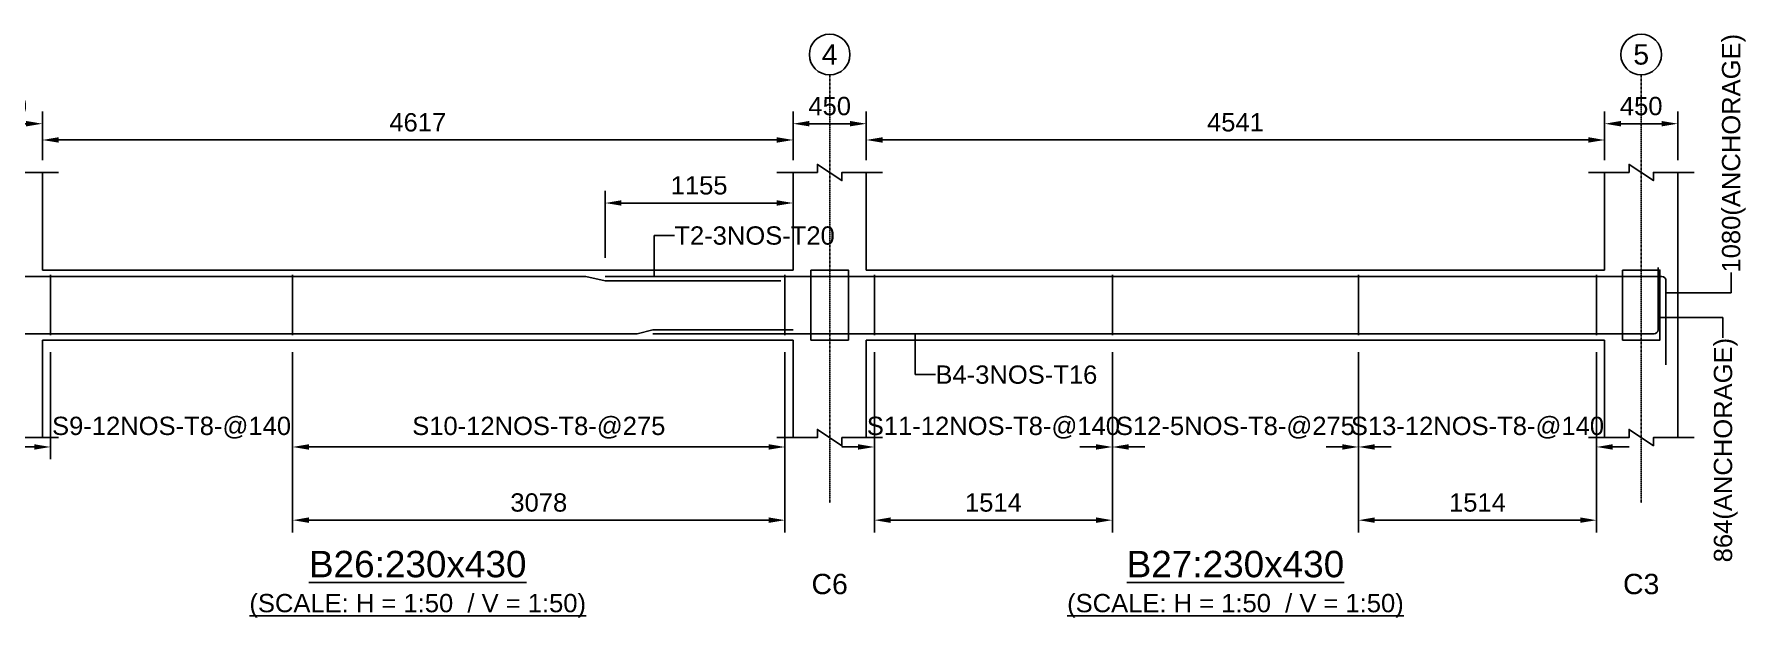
# Model space of a CAD drawing. Header units: inches. Extents: x -816171 to 9366335, y -450961 to 689132.
# Drawn here: x 4061143 to 4082195, y 201184 to 208359 of the extents above; entities that cross this region are included whole.
import ezdxf
from ezdxf.enums import TextEntityAlignment as Align

# ---------------------------------------------------------------- set-up
doc = ezdxf.new("R2010")
doc.units = ezdxf.units.IN
doc.header["$MEASUREMENT"] = 0
doc.linetypes.add('SCCenter', pattern=[1.2, 0.5, -0.3, 0.1, -0.3])
doc.linetypes.add('SCHidden', pattern=[1000, 500, -500])
for name, color, linetype in [('Concrete Line', 2, 'Continuous'), ('Cut Line', 31, 'Continuous'), ('Dimension', 31, 'Continuous'), ('Grid', 8, 'Continuous'), ('Labels', 4, 'Continuous'), ('Labels_Support', 4, 'Continuous'), ('Link', 225, 'Continuous'), ('Reinforcement', 130, 'Continuous'), ('Text', 31, 'Continuous')]:
    doc.layers.add(name, color=color, linetype=linetype)
doc.styles.add('SC-SansSerif', font='SansSerif')
doc.styles.get("Standard").update_dxf_attribs({"font": 'txt.shx'})
doc.dimstyles.new('SCBBSDimStyl', dxfattribs={"dimtxt": 225, "dimasz": 200, "dimexe": 150, "dimexo": 150, "dimgap": 100, "dimtad": 1, "dimtoh": 1, "dimdec": 0, "dimzin": 0, "dimdsep": 46, "dimtxsty": 'SC-SansSerif', "dimcen": 0.09, "dimclrd": 8, "dimclre": 8, "dimclrt": 31, "dimadec": 0, "dimazin": 0, "dimtfac": 1, "dimtdec": 0, "dimtix": 1, "dimtofl": 0, "dimtmove": 0, "dimatfit": 3, "dimfxl": 1, "dimtolj": 1, "dimtzin": 0, "dimarcsym": 0})
doc.dimstyles.get("Standard").update_dxf_attribs({"dimtxt": 0.18, "dimasz": 0.18, "dimexe": 0.18, "dimexo": 0.0625, "dimgap": 0.09, "dimtad": 0, "dimtih": 1, "dimtoh": 1, "dimdec": 4, "dimzin": 0, "dimdsep": 46, "dimtxsty": 'Standard', "dimcen": 0.09, "dimadec": 0, "dimazin": 0, "dimtfac": 1, "dimtdec": 4, "dimtofl": 0, "dimtmove": 0, "dimatfit": 3, "dimfxl": 1, "dimtolj": 1, "dimtzin": 0, "dimarcsym": 0})

# ---------------------------------------------------------------- blocks, each defined once
blk = doc.blocks.new('*D1713')
at = {"layer": 'DEFPOINTS', "color": 0, "transparency": 16777216}
for p in [(4061343, 204599), (4064321, 204599), (4064321, 203284)]:
    blk.add_point(p, dxfattribs=at)
at = {"layer": 'Dimension', "color": 8, "lineweight": -2, "transparency": 16777216}
for p, q in [((4061343, 204449), (4061343, 203134)), ((4064321, 204449), (4064321, 203134)), ((4061143, 203284), (4060943, 203284)), ((4064521, 203284), (4064721, 203284))]:
    blk.add_line(p, q, dxfattribs=at)
at = {"layer": 'Dimension', "color": 8, "transparency": 16777216}
for points in [[(4061143, 203318), (4061143, 203251), (4061343, 203284)], [(4064521, 203318), (4064521, 203251), (4064321, 203284)]]:
    blk.add_solid(points, dxfattribs=at)
at = {"layer": 'Dimension', "color": 31, "transparency": 16777216, "insert": (4062832, 203521), "char_height": 225, "attachment_point": 5, "style": 'SC-SansSerif'}
blk.add_mtext('\\A1;S9-12NOS-T8-@140', dxfattribs=at)
blk = doc.blocks.new('*D1714')
at = {"layer": 'DEFPOINTS', "color": 0, "transparency": 16777216}
for p in [(4064321, 204599), (4070377, 204599), (4070377, 203284)]:
    blk.add_point(p, dxfattribs=at)
at = {"layer": 'Dimension', "color": 8, "lineweight": -2, "transparency": 16777216}
for p, q in [((4064321, 204449), (4064321, 203134)), ((4070377, 204449), (4070377, 203134)), ((4064521, 203284), (4070177, 203284))]:
    blk.add_line(p, q, dxfattribs=at)
at = {"layer": 'Dimension', "color": 8, "transparency": 16777216}
for points in [[(4064521, 203318), (4064521, 203251), (4064321, 203284)], [(4070177, 203318), (4070177, 203251), (4070377, 203284)]]:
    blk.add_solid(points, dxfattribs=at)
at = {"layer": 'Dimension', "color": 31, "transparency": 16777216, "insert": (4067349, 203521), "char_height": 225, "attachment_point": 5, "style": 'SC-SansSerif'}
blk.add_mtext('\\A1;S10-12NOS-T8-@275', dxfattribs=at)
blk = doc.blocks.new('*D1715')
at = {"layer": 'DEFPOINTS', "color": 0, "transparency": 16777216}
for p in [(4064321, 204599), (4070377, 204599), (4070377, 202384)]:
    blk.add_point(p, dxfattribs=at)
at = {"layer": 'Dimension', "color": 8, "lineweight": -2, "transparency": 16777216}
for p, q in [((4064321, 204449), (4064321, 202234)), ((4070377, 204449), (4070377, 202234)), ((4064521, 202384), (4070177, 202384))]:
    blk.add_line(p, q, dxfattribs=at)
at = {"layer": 'Dimension', "color": 8, "transparency": 16777216}
for points in [[(4064521, 202418), (4064521, 202351), (4064321, 202384)], [(4070177, 202418), (4070177, 202351), (4070377, 202384)]]:
    blk.add_solid(points, dxfattribs=at)
at = {"layer": 'Dimension', "color": 31, "transparency": 16777216, "insert": (4067349, 202600), "char_height": 225, "attachment_point": 5, "style": 'SC-SansSerif'}
blk.add_mtext('\\A1;3078', dxfattribs=at)
blk = doc.blocks.new('*D1716')
at = {"layer": 'DEFPOINTS', "color": 0, "transparency": 16777216}
for p in [(4071477, 204599), (4074404, 204599), (4074404, 203284)]:
    blk.add_point(p, dxfattribs=at)
at = {"layer": 'Dimension', "color": 8, "lineweight": -2, "transparency": 16777216}
for p, q in [((4071477, 204449), (4071477, 203134)), ((4074404, 204449), (4074404, 203134)), ((4071277, 203284), (4071077, 203284)), ((4074604, 203284), (4074804, 203284))]:
    blk.add_line(p, q, dxfattribs=at)
at = {"layer": 'Dimension', "color": 8, "transparency": 16777216}
for points in [[(4071277, 203318), (4071277, 203251), (4071477, 203284)], [(4074604, 203318), (4074604, 203251), (4074404, 203284)]]:
    blk.add_solid(points, dxfattribs=at)
at = {"layer": 'Dimension', "color": 31, "transparency": 16777216, "insert": (4072941, 203521), "char_height": 225, "attachment_point": 5, "style": 'SC-SansSerif'}
blk.add_mtext('\\A1;S11-12NOS-T8-@140', dxfattribs=at)
blk = doc.blocks.new('*D1717')
at = {"layer": 'DEFPOINTS', "color": 0, "transparency": 16777216}
for p in [(4071477, 204599), (4074404, 204599), (4074404, 202384)]:
    blk.add_point(p, dxfattribs=at)
at = {"layer": 'Dimension', "color": 8, "lineweight": -2, "transparency": 16777216}
for p, q in [((4071477, 204449), (4071477, 202234)), ((4074404, 204449), (4074404, 202234)), ((4071677, 202384), (4074204, 202384))]:
    blk.add_line(p, q, dxfattribs=at)
at = {"layer": 'Dimension', "color": 8, "transparency": 16777216}
for points in [[(4071677, 202418), (4071677, 202351), (4071477, 202384)], [(4074204, 202418), (4074204, 202351), (4074404, 202384)]]:
    blk.add_solid(points, dxfattribs=at)
at = {"layer": 'Dimension', "color": 31, "transparency": 16777216, "insert": (4072941, 202600), "char_height": 225, "attachment_point": 5, "style": 'SC-SansSerif'}
blk.add_mtext('\\A1;1514', dxfattribs=at)
blk = doc.blocks.new('*D1718')
at = {"layer": 'DEFPOINTS', "color": 0, "transparency": 16777216}
for p in [(4074404, 204599), (4077432, 204599), (4077432, 203284)]:
    blk.add_point(p, dxfattribs=at)
at = {"layer": 'Dimension', "color": 8, "lineweight": -2, "transparency": 16777216}
for p, q in [((4074404, 204449), (4074404, 203134)), ((4077432, 204449), (4077432, 203134)), ((4074204, 203284), (4074004, 203284)), ((4077632, 203284), (4077832, 203284))]:
    blk.add_line(p, q, dxfattribs=at)
at = {"layer": 'Dimension', "color": 8, "transparency": 16777216}
for points in [[(4074204, 203318), (4074204, 203251), (4074404, 203284)], [(4077632, 203318), (4077632, 203251), (4077432, 203284)]]:
    blk.add_solid(points, dxfattribs=at)
at = {"layer": 'Dimension', "color": 31, "transparency": 16777216, "insert": (4075918, 203521), "char_height": 225, "attachment_point": 5, "style": 'SC-SansSerif'}
blk.add_mtext('\\A1;S12-5NOS-T8-@275', dxfattribs=at)
blk = doc.blocks.new('*D1719')
at = {"layer": 'DEFPOINTS', "color": 0, "transparency": 16777216}
for p in [(4077432, 204599), (4080359, 204599), (4080359, 203284)]:
    blk.add_point(p, dxfattribs=at)
at = {"layer": 'Dimension', "color": 8, "lineweight": -2, "transparency": 16777216}
for p, q in [((4077432, 204449), (4077432, 203134)), ((4080359, 204449), (4080359, 203134)), ((4077232, 203284), (4077032, 203284)), ((4080559, 203284), (4080759, 203284))]:
    blk.add_line(p, q, dxfattribs=at)
at = {"layer": 'Dimension', "color": 8, "transparency": 16777216}
for points in [[(4077232, 203318), (4077232, 203251), (4077432, 203284)], [(4080559, 203318), (4080559, 203251), (4080359, 203284)]]:
    blk.add_solid(points, dxfattribs=at)
at = {"layer": 'Dimension', "color": 31, "transparency": 16777216, "insert": (4078895, 203521), "char_height": 225, "attachment_point": 5, "style": 'SC-SansSerif'}
blk.add_mtext('\\A1;S13-12NOS-T8-@140', dxfattribs=at)
blk = doc.blocks.new('*D1720')
at = {"layer": 'DEFPOINTS', "color": 0, "transparency": 16777216}
for p in [(4077432, 204599), (4080359, 204599), (4080359, 202384)]:
    blk.add_point(p, dxfattribs=at)
at = {"layer": 'Dimension', "color": 8, "lineweight": -2, "transparency": 16777216}
for p, q in [((4077432, 204449), (4077432, 202234)), ((4080359, 204449), (4080359, 202234)), ((4077632, 202384), (4080159, 202384))]:
    blk.add_line(p, q, dxfattribs=at)
at = {"layer": 'Dimension', "color": 8, "transparency": 16777216}
for points in [[(4077632, 202418), (4077632, 202351), (4077432, 202384)], [(4080159, 202418), (4080159, 202351), (4080359, 202384)]]:
    blk.add_solid(points, dxfattribs=at)
at = {"layer": 'Dimension', "color": 31, "transparency": 16777216, "insert": (4078895, 202600), "char_height": 225, "attachment_point": 5, "style": 'SC-SansSerif'}
blk.add_mtext('\\A1;1514', dxfattribs=at)
blk = doc.blocks.new('*D1721')
at = {"layer": 'DEFPOINTS', "color": 0, "transparency": 16777216}
for p in [(4070476, 206284), (4068166, 205459), (4070476, 205459)]:
    blk.add_point(p, dxfattribs=at)
at = {"layer": 'Dimension', "color": 8, "lineweight": -2, "transparency": 16777216}
for p, q in [((4068166, 205609), (4068166, 206434)), ((4070476, 205609), (4070476, 206434)), ((4068366, 206284), (4070276, 206284))]:
    blk.add_line(p, q, dxfattribs=at)
at = {"layer": 'Dimension', "color": 8, "transparency": 16777216}
for points in [[(4068366, 206318), (4068366, 206251), (4068166, 206284)], [(4070276, 206318), (4070276, 206251), (4070476, 206284)]]:
    blk.add_solid(points, dxfattribs=at)
at = {"layer": 'Dimension', "color": 31, "transparency": 16777216, "insert": (4069321, 206500), "char_height": 225, "attachment_point": 5, "style": 'SC-SansSerif'}
blk.add_mtext('\\A1;1155', dxfattribs=at)
blk = doc.blocks.new('*D1726')
at = {"layer": 'DEFPOINTS', "color": 0, "transparency": 16777216}
for p in [(4070477, 207059), (4061243, 206659), (4070477, 206659)]:
    blk.add_point(p, dxfattribs=at)
at = {"layer": 'Dimension', "color": 8, "lineweight": -2, "transparency": 16777216}
for p, q in [((4061243, 206809), (4061243, 207209)), ((4070477, 206809), (4070477, 207209)), ((4061443, 207059), (4070277, 207059))]:
    blk.add_line(p, q, dxfattribs=at)
at = {"layer": 'Dimension', "color": 8, "transparency": 16777216}
for points in [[(4061443, 207093), (4061443, 207026), (4061243, 207059)], [(4070277, 207093), (4070277, 207026), (4070477, 207059)]]:
    blk.add_solid(points, dxfattribs=at)
at = {"layer": 'Dimension', "color": 31, "transparency": 16777216, "insert": (4065860, 207275), "char_height": 225, "attachment_point": 5, "style": 'SC-SansSerif'}
blk.add_mtext('\\A1;4617', dxfattribs=at)
blk = doc.blocks.new('*D1727')
at = {"layer": 'DEFPOINTS', "color": 0, "transparency": 16777216}
for p in [(4080459, 207059), (4071377, 206659), (4080459, 206659)]:
    blk.add_point(p, dxfattribs=at)
at = {"layer": 'Dimension', "color": 8, "lineweight": -2, "transparency": 16777216}
for p, q in [((4071377, 206809), (4071377, 207209)), ((4080459, 206809), (4080459, 207209)), ((4071577, 207059), (4080259, 207059))]:
    blk.add_line(p, q, dxfattribs=at)
at = {"layer": 'Dimension', "color": 8, "transparency": 16777216}
for points in [[(4071577, 207093), (4071577, 207026), (4071377, 207059)], [(4080259, 207093), (4080259, 207026), (4080459, 207059)]]:
    blk.add_solid(points, dxfattribs=at)
at = {"layer": 'Dimension', "color": 31, "transparency": 16777216, "insert": (4075918, 207275), "char_height": 225, "attachment_point": 5, "style": 'SC-SansSerif'}
blk.add_mtext('\\A1;4541', dxfattribs=at)
blk = doc.blocks.new('*D1729')
at = {"layer": 'DEFPOINTS', "color": 0, "transparency": 16777216}
for p in [(4061243, 207259), (4060343, 206659), (4061243, 206659)]:
    blk.add_point(p, dxfattribs=at)
at = {"layer": 'Dimension', "color": 8, "lineweight": -2, "transparency": 16777216}
for p, q in [((4060343, 206809), (4060343, 207409)), ((4061243, 206809), (4061243, 207409)), ((4060543, 207259), (4061043, 207259))]:
    blk.add_line(p, q, dxfattribs=at)
at = {"layer": 'Dimension', "color": 8, "transparency": 16777216}
for points in [[(4060543, 207293), (4060543, 207226), (4060343, 207259)], [(4061043, 207293), (4061043, 207226), (4061243, 207259)]]:
    blk.add_solid(points, dxfattribs=at)
at = {"layer": 'Dimension', "color": 31, "transparency": 16777216, "insert": (4060793, 207475), "char_height": 225, "attachment_point": 5, "style": 'SC-SansSerif'}
blk.add_mtext('\\A1;450', dxfattribs=at)
blk = doc.blocks.new('*D1730')
at = {"layer": 'DEFPOINTS', "color": 0, "transparency": 16777216}
for p in [(4071377, 207259), (4070477, 206659), (4071377, 206659)]:
    blk.add_point(p, dxfattribs=at)
at = {"layer": 'Dimension', "color": 8, "lineweight": -2, "transparency": 16777216}
for p, q in [((4070477, 206809), (4070477, 207409)), ((4071377, 206809), (4071377, 207409)), ((4070677, 207259), (4071177, 207259))]:
    blk.add_line(p, q, dxfattribs=at)
at = {"layer": 'Dimension', "color": 8, "transparency": 16777216}
for points in [[(4070677, 207293), (4070677, 207226), (4070477, 207259)], [(4071177, 207293), (4071177, 207226), (4071377, 207259)]]:
    blk.add_solid(points, dxfattribs=at)
at = {"layer": 'Dimension', "color": 31, "transparency": 16777216, "insert": (4070927, 207475), "char_height": 225, "attachment_point": 5, "style": 'SC-SansSerif'}
blk.add_mtext('\\A1;450', dxfattribs=at)
blk = doc.blocks.new('*D1731')
at = {"layer": 'DEFPOINTS', "color": 0, "transparency": 16777216}
for p in [(4081359, 207259), (4080459, 206659), (4081359, 206659)]:
    blk.add_point(p, dxfattribs=at)
at = {"layer": 'Dimension', "color": 8, "lineweight": -2, "transparency": 16777216}
for p, q in [((4080459, 206809), (4080459, 207409)), ((4081359, 206809), (4081359, 207409)), ((4080659, 207259), (4081159, 207259))]:
    blk.add_line(p, q, dxfattribs=at)
at = {"layer": 'Dimension', "color": 8, "transparency": 16777216}
for points in [[(4080659, 207293), (4080659, 207226), (4080459, 207259)], [(4081159, 207293), (4081159, 207226), (4081359, 207259)]]:
    blk.add_solid(points, dxfattribs=at)
at = {"layer": 'Dimension', "color": 31, "transparency": 16777216, "insert": (4080909, 207475), "char_height": 225, "attachment_point": 5, "style": 'SC-SansSerif'}
blk.add_mtext('\\A1;450', dxfattribs=at)

msp = doc.modelspace()

# ---------------------------------------------------------------- linework, layer by layer
at = {"layer": 'Concrete Line'}
for p, q in [((4061242.93542, 205459.32331), (4061242.93542, 206659.32331)), ((4070476.93542, 205459.32331), (4070476.93542, 206659.32331)), ((4071376.93542, 205459.32331), (4071376.93542, 206659.32331)), ((4080458.93542, 205459.32331), (4080458.93542, 206659.32331)), ((4081358.93542, 203399.32331), (4081358.93542, 206659.32331)), ((4061242.93542, 204599.32331), (4061242.93542, 203399.32331)), ((4070476.93542, 204599.32331), (4070476.93542, 203399.32331)), ((4071376.93542, 204599.32331), (4071376.93542, 203399.32331)), ((4080458.93542, 204599.32331), (4080458.93542, 203399.32331))]:
    msp.add_line(p, q, dxfattribs=at)
for points in [[(4061242.93542, 205459.32331), (4070476.93542, 205459.32331)], [(4071376.93542, 205459.32331), (4080458.93542, 205459.32331)], [(4061242.93542, 204599.32331), (4070476.93542, 204599.32331)], [(4071376.93542, 204599.32331), (4080458.93542, 204599.32331)]]:
    msp.add_lwpolyline(points, dxfattribs=at)
for points in [[(4070696.93542, 205459.32331), (4071156.93542, 205459.32331), (4071156.93542, 205459.32331), (4071156.93542, 204599.32331), (4071156.93542, 204599.32331), (4070696.93542, 204599.32331), (4070696.93542, 204599.32331), (4070696.93542, 205459.32331)], [(4080678.93542, 205459.32331), (4081138.93542, 205459.32331), (4081138.93542, 205459.32331), (4081138.93542, 204599.32331), (4081138.93542, 204599.32331), (4080678.93542, 204599.32331), (4080678.93542, 204599.32331), (4080678.93542, 205459.32331)]]:
    msp.add_lwpolyline(points, close=True, dxfattribs=at)
at = {"layer": 'Concrete Line', "linetype": 'SCHidden'}
for points in [[(4070696.93542, 205459.32331), (4071156.93542, 205459.32331), (4071156.93542, 205459.32331), (4071156.93542, 204599.32331), (4071156.93542, 204599.32331), (4070696.93542, 204599.32331), (4070696.93542, 204599.32331), (4070696.93542, 205459.32331)], [(4080678.93542, 205459.32331), (4081138.93542, 205459.32331), (4081138.93542, 205459.32331), (4081138.93542, 204599.32331), (4081138.93542, 204599.32331), (4080678.93542, 204599.32331), (4080678.93542, 204599.32331), (4080678.93542, 205459.32331)]]:
    msp.add_lwpolyline(points, close=True, dxfattribs=at)
at = {"layer": 'Cut Line'}
for points in [[(4060142.93542, 206659.32331), (4060642.93542, 206659.32331), (4060642.93542, 206759.32331), (4060942.93542, 206559.32331), (4060942.93542, 206659.32331), (4061442.93542, 206659.32331)], [(4070276.93542, 206659.32331), (4070776.93542, 206659.32331), (4070776.93542, 206759.32331), (4071076.93542, 206559.32331), (4071076.93542, 206659.32331), (4071576.93542, 206659.32331)], [(4080258.93542, 206659.32331), (4080758.93542, 206659.32331), (4080758.93542, 206759.32331), (4081058.93542, 206559.32331), (4081058.93542, 206659.32331), (4081558.93542, 206659.32331)], [(4060142.93542, 203399.32331), (4060642.93542, 203399.32331), (4060642.93542, 203499.32331), (4060942.93542, 203299.32331), (4060942.93542, 203399.32331), (4061442.93542, 203399.32331)], [(4070276.93542, 203399.32331), (4070776.93542, 203399.32331), (4070776.93542, 203499.32331), (4071076.93542, 203299.32331), (4071076.93542, 203399.32331), (4071576.93542, 203399.32331)], [(4080258.93542, 203399.32331), (4080758.93542, 203399.32331), (4080758.93542, 203499.32331), (4081058.93542, 203299.32331), (4081058.93542, 203399.32331), (4081558.93542, 203399.32331)]]:
    msp.add_lwpolyline(points, dxfattribs=at)
at = {"layer": 'Grid', "linetype": 'SCCenter'}
for p, q in [((4070926.93542, 207859.32331), (4070926.93542, 202599.32331)), ((4080908.93542, 207859.32331), (4080908.93542, 202599.32331))]:
    msp.add_line(p, q, dxfattribs=at)
at = {"layer": 'Grid'}
for centre in [(4070926.93542, 208109.32331), (4080908.93542, 208109.32331)]:
    msp.add_circle(centre, 250, dxfattribs=at)
at = {"layer": 'Link'}
for p, q in [((4061342.93542, 204659.32331), (4061342.93542, 205399.32331)), ((4064320.9415, 204659.32331), (4064320.9415, 205399.32331)), ((4070376.93542, 204659.32331), (4070376.93542, 205399.32331)), ((4071476.93542, 204659.32331), (4071476.93542, 205399.32331)), ((4074404.27482, 204659.32331), (4074404.27482, 205399.32331)), ((4077431.61422, 204659.32331), (4077431.61422, 205399.32331)), ((4080358.93542, 204659.32331), (4080358.93542, 205399.32331))]:
    msp.add_line(p, q, dxfattribs=at)
at = {"layer": 'Reinforcement'}
for points in [[(4068749.93092, 204675.32331), (4081065.93092, 204675.32331, 0.414213561), (4081115.93092, 204725.32331), (4081115.93092, 205491.32331)], [(4047592.93542, 204629.32331), (4047592.93542, 205329.32331, -0.4142135624), (4047642.93542, 205379.32331), (4067926.43998, 205379.32331), (4068166.43998, 205327.32331), (4070326.43998, 205327.32331)], [(4047692.93542, 205429.32331), (4047692.93542, 204725.32331, 0.4142135624), (4047742.93542, 204675.32331), (4068557.93092, 204675.32331), (4068749.93092, 204723.32331), (4070477.93092, 204723.32331)], [(4068166.43998, 205379.32331), (4081163.94453, 205379.32331, -0.4142135343), (4081213.94453, 205329.32331), (4081213.94453, 204295.32331)]]:
    msp.add_lwpolyline(points, format="xyb", dxfattribs=at)

# ---------------------------------------------------------------- texts
at = {"layer": 'Grid', "style": 'SC-SansSerif'}
for s, p in [('4', (4070926.93542, 208109.32331)), ('5', (4080908.93542, 208109.32331))]:
    msp.add_text(s, height=250, dxfattribs=at).set_placement(p, align=Align.MIDDLE)
at = {"layer": 'Labels', "style": 'SC-SansSerif'}
for s, p in [('%%uB26:230x430', (4065859.93542, 201584.32331)), ('%%uB27:230x430', (4075917.93542, 201584.32331))]:
    msp.add_text(s, height=325, dxfattribs=at).set_placement(p, align=Align.BOTTOM_CENTER)
at = {"layer": 'Labels_Support', "style": 'SC-SansSerif'}
for s, p in [('C6', (4070926.93542, 201399.32331)), ('C3', (4080908.93542, 201399.32331))]:
    msp.add_text(s, height=250, dxfattribs=at).set_placement(p, align=Align.BOTTOM_CENTER)
at = {"layer": 'Text', "style": 'SC-SansSerif'}
msp.add_text('1080(ANCHORAGE)', height=225, rotation=90, dxfattribs=at).set_placement((4082014.93542, 205429.32331), align=Align.MIDDLE_LEFT)
for s, p in [('T2-3NOS-T20', (4069016.43998, 205884.32331)), ('B4-3NOS-T16', (4072227.93092, 204174.32331))]:
    msp.add_text(s, height=225, dxfattribs=at).set_placement(p, align=Align.MIDDLE_LEFT)
msp.add_text('864(ANCHORAGE)', height=225, rotation=90, dxfattribs=at).set_placement((4081914.93542, 204625.32331), align=Align.MIDDLE_RIGHT)
for p in [(4065859.93542, 201184.32331), (4075917.93542, 201184.32331)]:
    msp.add_text('%%u(SCALE: H = 1:50  / V = 1:50)', height=225, dxfattribs=at).set_placement(p, align=Align.BOTTOM_CENTER)

# ---------------------------------------------------------------- dimensions: what is measured, and where the dimension line sits
at = {"layer": 'Dimension'}
for base, p1, p2, text, picture, middle in [((4061242.93542, 207259.32331), (4060342.93542, 206659.32331), (4061242.93542, 206659.32331), '450', '*D1729', (4060792.93542, 207475.21837)), ((4071376.93542, 207259.32331), (4070476.93542, 206659.32331), (4071376.93542, 206659.32331), '450', '*D1730', (4070926.93542, 207475.21837)), ((4081358.93542, 207259.32331), (4080458.93542, 206659.32331), (4081358.93542, 206659.32331), '450', '*D1731', (4080908.93542, 207475.21837)), ((4070476.93542, 207059.32331), (4061242.93542, 206659.32331), (4070476.93542, 206659.32331), '4617', '*D1726', (4065859.93542, 207275.37269)), ((4080458.93542, 207059.32331), (4071376.93542, 206659.32331), (4080458.93542, 206659.32331), '4541', '*D1727', (4075917.93542, 207275.21837)), ((4070476.44002, 206284.32331), (4068166.44002, 205459.32331), (4070476.44002, 205459.32331), '1155', '*D1721', (4069321.44002, 206500.21837)), ((4064320.94152, 203284.32331), (4061342.93542, 204599.32331), (4064320.94152, 204599.32331), 'S9-12NOS-T8-@140', '*D1713', (4062831.93847, 203521.05171)), ((4070376.93542, 203284.32331), (4064320.94152, 204599.32331), (4070376.93542, 204599.32331), 'S10-12NOS-T8-@275', '*D1714', (4067348.93847, 203521.05171)), ((4070376.93542, 202384.32331), (4064320.94152, 204599.32331), (4070376.93542, 204599.32331), '3078', '*D1715', (4067348.93847, 202600.37269)), ((4074404.27482, 203284.32331), (4071476.93542, 204599.32331), (4074404.27482, 204599.32331), 'S11-12NOS-T8-@140', '*D1716', (4072940.60512, 203521.05171)), ((4074404.27482, 202384.32331), (4071476.93542, 204599.32331), (4074404.27482, 204599.32331), '1514', '*D1717', (4072940.60512, 202600.21837)), ((4077431.61422, 203284.32331), (4074404.27482, 204599.32331), (4077431.61422, 204599.32331), 'S12-5NOS-T8-@275', '*D1718', (4075917.94452, 203521.05171)), ((4080358.93542, 203284.32331), (4077431.61422, 204599.32331), (4080358.93542, 204599.32331), 'S13-12NOS-T8-@140', '*D1719', (4078895.27482, 203521.05171)), ((4080358.93542, 202384.32331), (4077431.61422, 204599.32331), (4080358.93542, 204599.32331), '1514', '*D1720', (4078895.27482, 202600.21837))]:
    dim = msp.add_linear_dim(base=base, p1=p1, p2=p2, text=text, dimstyle='SCBBSDimStyl', dxfattribs=at)
    dim.commit()
    dim.dimension.update_dxf_attribs({"geometry": picture, "text_midpoint": middle})

# ---------------------------------------------------------------- leaders
at = {"layer": 'Dimension', "color": 8}
for points in [[(4068766.43998, 205379.32331), (4068766.43998, 205884.32331), (4069016.43998, 205884.32331)], [(4081214.93542, 205179.32331), (4082014.93542, 205179.32331), (4082014.93542, 205429.32331)], [(4081114.93542, 204875.32331), (4081914.93542, 204875.32331), (4081914.93542, 204625.32331)], [(4071977.93092, 204675.32331), (4071977.93092, 204174.32331), (4072227.93092, 204174.32331)]]:
    msp.add_leader(points, dimstyle='Standard', dxfattribs=at)

doc.saveas('drawing.dxf')
